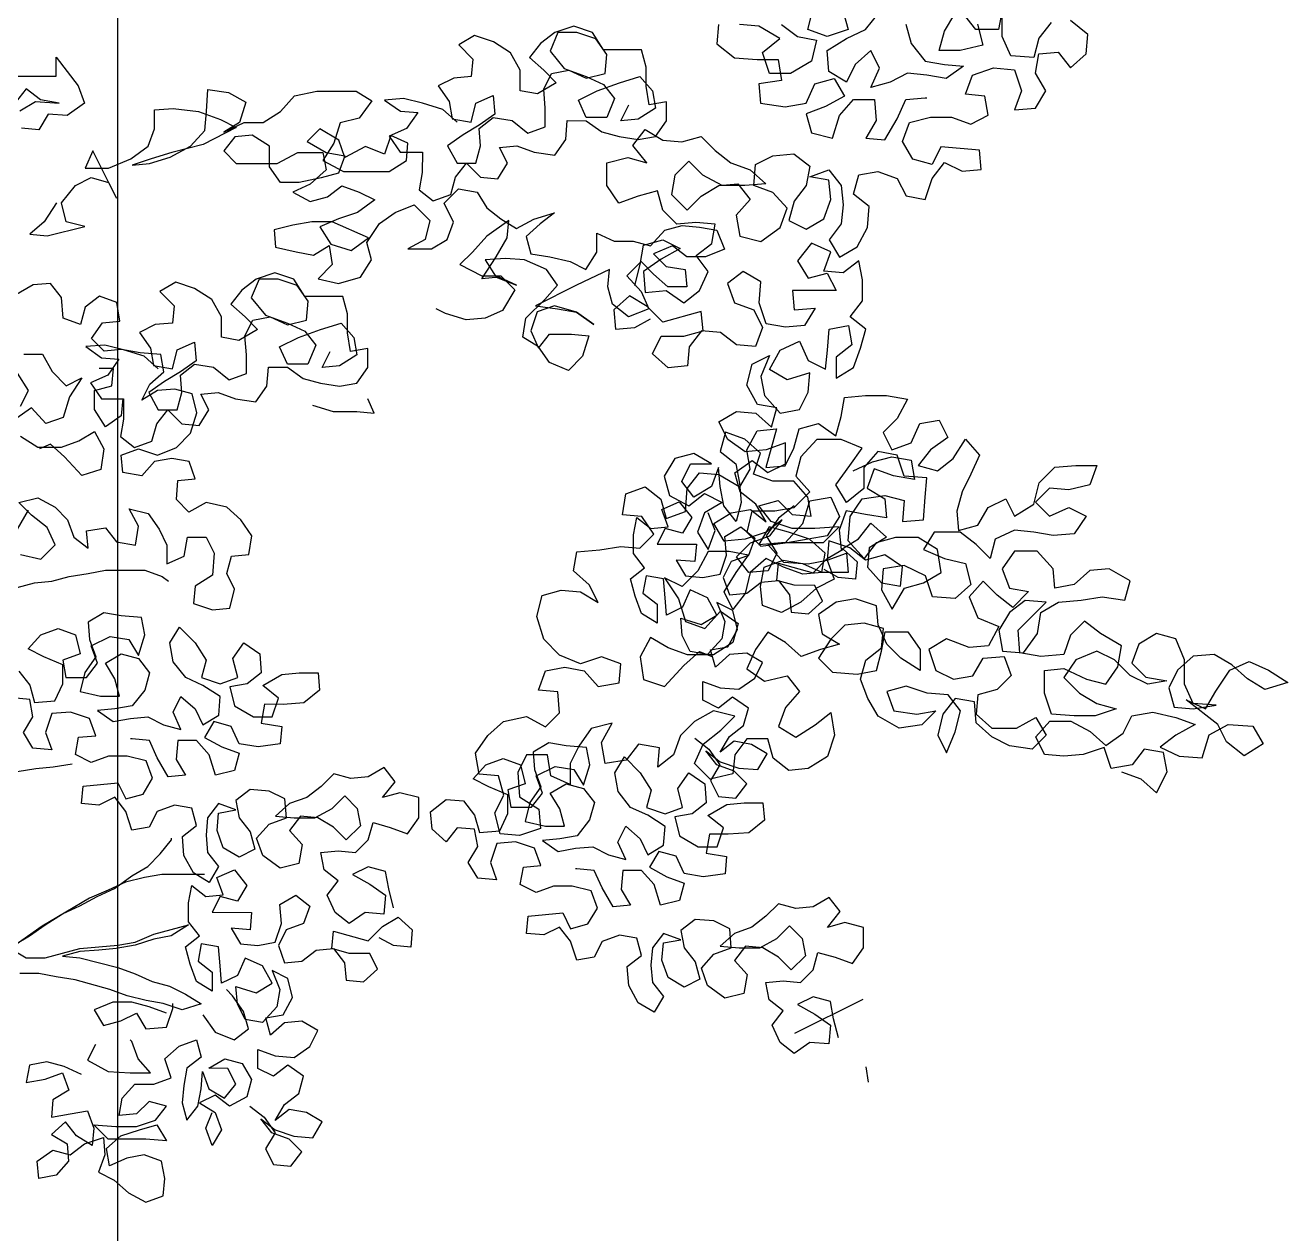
# Model space of a CAD drawing. Header units: millimetres. Extents: x 2002 to 2114, y 811 to 859.
# Drawn here: x 2034.534 to 2035.208, y 819.036 to 819.681 of the extents above; entities that cross this region are included whole.
import ezdxf

# ---------------------------------------------------------------- set-up
doc = ezdxf.new("R2010")
doc.units = ezdxf.units.MM
doc.header["$LTSCALE"] = 0.04
doc.layers.add('02', color=1, linetype='Continuous')
doc.layers.add('0_Architettonico', color=8, linetype='Continuous')

msp = doc.modelspace()

# ---------------------------------------------------------------- linework, layer by layer
at = {"layer": '02'}
msp.add_line((2034.58305, 818.46692), (2034.58305, 820.00692), dxfattribs=at)
at = {"layer": '0_Architettonico'}
for p, q in [((2034.98127, 819.16072), (2034.94472, 819.14246)), ((2034.98273, 819.12471), (2034.98399, 819.11653))]:
    msp.add_line(p, q, dxfattribs=at)
for points in [[(2034.97052, 819.68915), (2034.97333, 819.67886), (2034.96211, 819.67511), (2034.95182, 819.67884), (2034.95461, 819.69007)], [(2035.0042, 819.6817), (2035.00702, 819.67141), (2035.01451, 819.66206), (2035.0248, 819.6602), (2035.03509, 819.65927), (2035.02574, 819.65272), (2035.01545, 819.65458), (2035.00516, 819.6555), (2034.99581, 819.65082), (2034.98552, 819.648), (2034.99019, 819.6583), (2034.9855, 819.66765), (2034.97709, 819.66015), (2034.97242, 819.6508), (2034.96306, 819.6564), (2034.96212, 819.66762), (2034.9724, 819.67418), (2034.98269, 819.67887), (2034.99016, 819.68823)], [(2035.04256, 819.68173), (2035.04537, 819.67051), (2035.03321, 819.66769), (2035.02199, 819.66768), (2035.02478, 819.67797), (2035.03039, 819.68733)], [(2035.05565, 819.68923), (2035.05378, 819.67893), (2035.04162, 819.67892), (2035.03507, 819.68734)], [(2034.76433, 819.62942), (2034.75676, 819.63616), (2034.74582, 819.63954), (2034.73572, 819.64207), (2034.72561, 819.64124), (2034.73403, 819.63534), (2034.74329, 819.63449), (2034.73739, 819.62607), (2034.72812, 819.62187), (2034.73401, 819.61345), (2034.74579, 819.61344), (2034.74578, 819.60249), (2034.74409, 819.59323), (2034.75166, 819.58733), (2034.76093, 819.59069), (2034.76346, 819.59995), (2034.76936, 819.60752), (2034.77693, 819.59994), (2034.78619, 819.59909), (2034.79125, 819.6075), (2034.78705, 819.61593), (2034.79631, 819.61676), (2034.80557, 819.61338), (2034.81651, 819.61169), (2034.82242, 819.6201), (2034.82327, 819.63021), (2034.83337, 819.6302), (2034.84178, 819.6243), (2034.85104, 819.62176), (2034.86114, 819.62007), (2034.87041, 819.62174), (2034.87631, 819.63016), (2034.87632, 819.64026), (2034.86705, 819.63858), (2034.86538, 819.64869), (2034.86539, 819.65879), (2034.86287, 819.66806), (2034.84267, 819.66807), (2034.83678, 819.67734), (2034.82668, 819.68072), (2034.81657, 819.67736), (2034.80899, 819.67147), (2034.80309, 819.6639), (2034.81066, 819.65716), (2034.81739, 819.65042), (2034.80728, 819.64453), (2034.79802, 819.64623), (2034.79803, 819.65717), (2034.79299, 819.66644), (2034.78373, 819.67234), (2034.77363, 819.67572), (2034.76521, 819.67067), (2034.77278, 819.66309), (2034.77193, 819.65383), (2034.76267, 819.65299), (2034.75425, 819.64879), (2034.76013, 819.64037), (2034.76181, 819.6311), (2034.77191, 819.62941), (2034.77444, 819.63951), (2034.78371, 819.64371), (2034.78454, 819.63361), (2034.77612, 819.62772), (2034.76769, 819.62268), (2034.75927, 819.61679), (2034.76431, 819.60753), (2034.77441, 819.60752), (2034.77695, 819.61678), (2034.77611, 819.62604), (2034.7837, 819.63193), (2034.7938, 819.63023), (2034.80221, 819.62349), (2034.81148, 819.62685), (2034.81149, 819.63695), (2034.81065, 819.64706), (2034.81487, 819.65547), (2034.82413, 819.65715), (2034.83339, 819.65293), (2034.8435, 819.65544), (2034.84435, 819.66555), (2034.83846, 819.67397), (2034.82836, 819.67735), (2034.81826, 819.67736), (2034.81404, 819.66726), (2034.82161, 819.65799), (2034.83339, 819.65377), (2034.84265, 819.64955), (2034.84854, 819.64197), (2034.84432, 819.63187), (2034.83337, 819.63188), (2034.82917, 819.64115), (2034.83928, 819.64619), (2034.85107, 819.65039), (2034.86202, 819.65374), (2034.86875, 819.64616), (2034.87042, 819.6369), (2034.86115, 819.63101), (2034.85189, 819.63018), (2034.85611, 819.63859)], [(2034.85933, 819.54218), (2034.86213, 819.55341), (2034.86399, 819.5637), (2034.87428, 819.56651), (2034.88363, 819.56184), (2034.87335, 819.55622), (2034.864, 819.54967), (2034.86495, 819.53844), (2034.87617, 819.53939), (2034.88553, 819.53285), (2034.89395, 819.5394), (2034.89861, 819.5497), (2034.89206, 819.55811), (2034.90047, 819.56467), (2034.90233, 819.57496), (2034.89204, 819.57588), (2034.88175, 819.57494), (2034.87426, 819.58242), (2034.87144, 819.5927), (2034.86116, 819.58989), (2034.85087, 819.58614), (2034.84431, 819.59549), (2034.8443, 819.60765), (2034.85553, 819.61046), (2034.86582, 819.60767), (2034.85833, 819.61701), (2034.86487, 819.62544), (2034.87423, 819.61984), (2034.88452, 819.61891), (2034.89481, 819.62173), (2034.9023, 819.61425), (2034.91072, 819.60771), (2034.92101, 819.60398), (2034.92944, 819.5965), (2034.91822, 819.59555), (2034.90605, 819.59554), (2034.89576, 819.60115), (2034.88827, 819.60862), (2034.88079, 819.60113), (2034.87893, 819.59084), (2034.88736, 819.58243), (2034.89483, 819.58992), (2034.90418, 819.59554), (2034.91447, 819.59649), (2034.92103, 819.58807), (2034.91355, 819.57965), (2034.91543, 819.56842), (2034.92666, 819.56563), (2034.93695, 819.57312), (2034.94068, 819.58341), (2034.93319, 819.59182), (2034.92289, 819.59556), (2034.92382, 819.60678), (2034.93317, 819.61147), (2034.94439, 819.61242), (2034.95282, 819.60588), (2034.95096, 819.59558), (2034.94442, 819.58716), (2034.94162, 819.57687), (2034.95098, 819.5722), (2034.96033, 819.57782), (2034.96406, 819.58811), (2034.96312, 819.5984), (2034.95282, 819.60026), (2034.96311, 819.60401), (2034.96967, 819.5956), (2034.97061, 819.58531), (2034.96969, 819.57502), (2034.96315, 819.56659), (2034.96877, 819.55724), (2034.97812, 819.56287), (2034.98372, 819.57316), (2034.98465, 819.58439), (2034.97622, 819.59093), (2034.97902, 819.60122), (2034.98931, 819.6031), (2034.9996, 819.59937), (2035.00428, 819.59002), (2035.01458, 819.58816), (2035.01831, 819.59939), (2035.02485, 819.60781), (2035.03421, 819.60314), (2035.0445, 819.60409), (2035.04355, 819.61438), (2035.02297, 819.61623), (2035.0183, 819.60687), (2035.00801, 819.60967), (2035.00239, 819.61902), (2035.00612, 819.62931), (2035.01734, 819.63213), (2035.02857, 819.63214), (2035.03886, 819.62841), (2035.04821, 819.63309), (2035.04633, 819.64338), (2035.03604, 819.64431), (2035.03977, 819.6546), (2035.051, 819.65835), (2035.06222, 819.65743), (2035.06597, 819.6462), (2035.06224, 819.63591), (2035.07347, 819.63686), (2035.07907, 819.64622), (2035.07345, 819.65557), (2035.07531, 819.66586), (2035.0856, 819.6668), (2035.09216, 819.65839), (2035.10057, 819.66588), (2035.1015, 819.67617), (2035.09213, 819.68365)], [(2034.90411, 819.6816), (2034.90318, 819.67131), (2034.91254, 819.66384), (2034.9247, 819.66291), (2034.93593, 819.66292), (2034.93781, 819.6517), (2034.92565, 819.64982), (2034.9266, 819.63953), (2034.93969, 819.63767), (2034.95092, 819.63955), (2034.95559, 819.64984), (2034.96587, 819.65266), (2034.97149, 819.64331), (2034.96121, 819.63769), (2034.95092, 819.63394), (2034.95374, 819.62365), (2034.96497, 819.62085), (2034.9687, 819.63302), (2034.97617, 819.64144), (2034.9874, 819.64145), (2034.98834, 819.63023), (2034.98274, 819.62087), (2034.99303, 819.61994), (2034.99957, 819.63118), (2035.00424, 819.64147), (2035.01453, 819.64242), (2035.01546, 819.64242)], [(2034.93778, 819.68163), (2034.94621, 819.67509), (2034.9565, 819.67323), (2034.9537, 819.662), (2034.94248, 819.65545), (2034.93126, 819.65544), (2034.92751, 819.66666), (2034.93685, 819.67415), (2034.92562, 819.68069), (2034.91533, 819.68161)], [(2035.08184, 819.6827), (2035.0753, 819.67428), (2035.07251, 819.66398), (2035.06034, 819.66491), (2035.05566, 819.67519), (2035.05565, 819.68642)], [(2034.52903, 819.65397), (2034.55008, 819.65395), (2034.55008, 819.66405), (2034.56186, 819.64889), (2034.56522, 819.63962), (2034.55595, 819.6329), (2034.54585, 819.63375), (2034.54079, 819.62533), (2034.53153, 819.62618)], [(2034.53069, 819.63545), (2034.53912, 819.64049), (2034.55175, 819.63964), (2034.54164, 819.64133), (2034.53407, 819.64723), (2034.52817, 819.63966)], [(2034.55034, 819.58632), (2034.5436, 819.57622), (2034.53601, 819.56949), (2034.54527, 819.56864), (2034.56548, 819.57367), (2034.55538, 819.57621), (2034.55287, 819.58631), (2034.56045, 819.59557), (2034.56888, 819.59977), (2034.57813, 819.59724), (2034.58234, 819.58881), (2034.56973, 819.61408), (2034.56551, 819.60482), (2034.57814, 819.60481), (2034.58993, 819.60985), (2034.5992, 819.61658), (2034.60258, 819.62584), (2034.60259, 819.63594), (2034.61269, 819.63677), (2034.62616, 819.63508), (2034.63794, 819.63086), (2034.64636, 819.62664), (2034.62867, 819.6174), (2034.61183, 819.6132), (2034.60088, 819.60984), (2034.59077, 819.60648), (2034.60003, 819.60732), (2034.61098, 819.61068), (2034.62193, 819.61656), (2034.62952, 819.62497), (2034.63037, 819.63507), (2034.63122, 819.64686), (2034.64216, 819.64517), (2034.65142, 819.64011), (2034.64804, 819.62916), (2034.63962, 819.62412), (2034.65057, 819.62916), (2034.66067, 819.62915), (2034.66994, 819.63504), (2034.67752, 819.64345), (2034.68931, 819.64597), (2034.71036, 819.64595), (2034.71878, 819.64089), (2034.71203, 819.63163), (2034.70193, 819.62912), (2034.69855, 819.61817), (2034.69265, 819.60892), (2034.70359, 819.60301), (2034.728, 819.60299), (2034.73727, 819.60888), (2034.73812, 819.61814), (2034.72886, 819.62236), (2034.72549, 819.61226), (2034.71539, 819.61647), (2034.70444, 819.61059), (2034.70108, 819.61985), (2034.69098, 819.62576), (2034.68424, 819.61903), (2034.69433, 819.61313), (2034.70444, 819.61143), (2034.70106, 819.60217), (2034.6918, 819.59966), (2034.68001, 819.59714), (2034.6699, 819.59715), (2034.66402, 819.60558), (2034.66403, 819.61652), (2034.65477, 819.62242), (2034.64551, 819.62159), (2034.63961, 819.61402), (2034.64634, 819.60728), (2034.66823, 819.60726), (2034.67918, 819.61314), (2034.69265, 819.61313), (2034.69433, 819.60386), (2034.6859, 819.59629), (2034.67664, 819.59209), (2034.68589, 819.58703), (2034.69516, 819.58955), (2034.70274, 819.59544), (2034.712, 819.59206), (2034.72041, 819.58784), (2034.71114, 819.58112), (2034.70104, 819.57776), (2034.69093, 819.57356), (2034.69682, 819.56429), (2034.70776, 819.56091), (2034.71703, 819.56764), (2034.69767, 819.57608), (2034.68672, 819.57609), (2034.67662, 819.57441), (2034.66651, 819.5719), (2034.66735, 819.56263), (2034.67829, 819.5601), (2034.68755, 819.55841), (2034.69597, 819.56345), (2034.69765, 819.55335), (2034.69006, 819.54578), (2034.70101, 819.54324), (2034.7128, 819.5466), (2034.7187, 819.55585), (2034.71618, 819.56512), (2034.72293, 819.57521), (2034.73135, 819.5811), (2034.74146, 819.5853), (2034.74987, 819.57687), (2034.74733, 819.56677), (2034.73807, 819.56173), (2034.7507, 819.56172), (2034.75912, 819.56676), (2034.7625, 819.57602), (2034.75745, 819.58613), (2034.76504, 819.5937), (2034.77514, 819.592), (2034.78018, 819.58358), (2034.78776, 819.57768), (2034.79617, 819.57262), (2034.80544, 819.57766), (2034.81638, 819.58102), (2034.8088, 819.57513), (2034.80122, 819.56841), (2034.80374, 819.55914), (2034.81384, 819.55745), (2034.82478, 819.55491), (2034.8332, 819.5507), (2034.8391, 819.55995), (2034.83911, 819.57005), (2034.84836, 819.56584), (2034.85847, 819.56583), (2034.86773, 819.56329), (2034.87531, 819.57171), (2034.88457, 819.57422), (2034.89384, 819.57337), (2034.90309, 819.57168), (2034.9073, 819.56157), (2034.89719, 819.55737), (2034.88709, 819.55738), (2034.87951, 819.56328), (2034.86941, 819.55908), (2034.87614, 819.55234), (2034.88624, 819.55065), (2034.88707, 819.54139), (2034.87697, 819.54139), (2034.8694, 819.54814), (2034.86267, 819.55488), (2034.85508, 819.54731), (2034.86265, 819.53888), (2034.86685, 819.52962), (2034.8559, 819.52542), (2034.84749, 819.53216), (2034.84497, 819.54142), (2034.84582, 819.55068), (2034.82814, 819.54228), (2034.80624, 819.53136), (2034.81802, 819.52966), (2034.82812, 819.52797), (2034.83738, 819.52122), (2034.82812, 819.52797), (2034.81634, 819.53135), (2034.80708, 819.52799), (2034.8037, 819.51789), (2034.8079, 819.50862), (2034.8138, 819.51619), (2034.82559, 819.51618), (2034.83485, 819.51533), (2034.83147, 819.50439), (2034.82389, 819.49682), (2034.81379, 819.50104), (2034.8079, 819.50946), (2034.79949, 819.51452), (2034.80118, 819.52463), (2034.81129, 819.53472), (2034.81803, 819.54229), (2034.81215, 819.55072), (2034.80037, 819.55578), (2034.79026, 819.55663), (2034.77932, 819.5558), (2034.7852, 819.54653), (2034.79614, 819.54231), (2034.78689, 819.54653), (2034.77762, 819.5457), (2034.78521, 819.55748), (2034.79111, 819.56757), (2034.79197, 819.57683), (2034.78017, 819.56842), (2034.77259, 819.56001), (2034.76584, 819.55328), (2034.77763, 819.54738), (2034.78773, 819.54737), (2034.7953, 819.53979), (2034.78855, 819.52885), (2034.77929, 819.52465), (2034.76918, 819.52381), (2034.75824, 819.52719), (2034.75319, 819.52972)], [(2034.94457, 819.42439), (2034.93615, 819.41783), (2034.92961, 819.40847), (2034.93523, 819.39912), (2034.93057, 819.38976), (2034.92028, 819.38882), (2034.91372, 819.39723), (2034.9212, 819.40472), (2034.93148, 819.40847), (2034.93802, 819.4169), (2034.92961, 819.41034), (2034.91839, 819.40659), (2034.90716, 819.40564), (2034.90154, 819.41499), (2034.91089, 819.42061), (2034.92118, 819.42249), (2034.92961, 819.41595), (2034.92398, 819.4253), (2034.91556, 819.43184), (2034.91274, 819.44213), (2034.92209, 819.44869), (2034.93052, 819.44215), (2034.93987, 819.44683), (2034.93986, 819.45806), (2034.92957, 819.45431), (2034.91835, 819.45336), (2034.90899, 819.4599), (2034.9043, 819.46925), (2034.91365, 819.47487), (2034.92394, 819.47395), (2034.93237, 819.46647), (2034.93516, 819.47676), (2034.92487, 819.47862), (2034.91925, 819.48891), (2034.92205, 819.50014), (2034.9314, 819.50482), (2034.92673, 819.49359), (2034.92861, 819.48331), (2034.93704, 819.47396), (2034.94733, 819.47584), (2034.95199, 819.4852), (2034.95292, 819.49549), (2034.94076, 819.49174), (2034.9314, 819.49734), (2034.93701, 819.50764), (2034.94729, 819.51232), (2034.95198, 819.50204), (2034.96134, 819.49737), (2034.96226, 819.50766), (2034.96319, 819.51889), (2034.97348, 819.52077), (2034.97536, 819.51048), (2034.96694, 819.50392), (2034.96695, 819.4927), (2034.9763, 819.49832), (2034.98004, 819.50861), (2034.98283, 819.5189), (2034.97441, 819.52544), (2034.98095, 819.53387), (2034.98094, 819.54509), (2034.97906, 819.55538), (2034.97065, 819.54883), (2034.96035, 819.54975), (2034.96409, 819.56005), (2034.95379, 819.56472), (2034.94632, 819.55535), (2034.95194, 819.546), (2034.96223, 819.54882), (2034.96691, 819.53947), (2034.94353, 819.53945), (2034.94447, 819.52916), (2034.9557, 819.5301), (2034.95009, 819.52074), (2034.9398, 819.5198), (2034.92951, 819.52166), (2034.92576, 819.53288), (2034.92668, 819.54411), (2034.91732, 819.54971), (2034.90891, 819.54316), (2034.91266, 819.53287), (2034.92295, 819.52914), (2034.92764, 819.51979), (2034.92391, 819.50949), (2034.91362, 819.51042), (2034.90519, 819.51696), (2034.8949, 819.51789), (2034.88836, 819.50946), (2034.88743, 819.49917), (2034.87714, 819.49823), (2034.86872, 819.5057), (2034.87339, 819.51506), (2034.88555, 819.51507), (2034.89584, 819.51789), (2034.89489, 819.52818), (2034.87432, 819.52255), (2034.86589, 819.53096), (2034.85653, 819.53656), (2034.84812, 819.52907), (2034.84906, 819.51878), (2034.85935, 819.51973), (2034.86777, 819.52441)], [(2034.60468, 819.49765), (2034.59711, 819.50439), (2034.58616, 819.50777), (2034.57606, 819.51031), (2034.56596, 819.50947), (2034.57437, 819.50357), (2034.58363, 819.50272), (2034.57773, 819.49431), (2034.56847, 819.49011), (2034.57435, 819.48168), (2034.58614, 819.48167), (2034.58613, 819.47073), (2034.58444, 819.46147), (2034.59201, 819.45557), (2034.60127, 819.45893), (2034.60381, 819.46819), (2034.60971, 819.47576), (2034.61728, 819.46817), (2034.62654, 819.46732), (2034.6316, 819.47574), (2034.6274, 819.48416), (2034.63666, 819.48499), (2034.64592, 819.48162), (2034.65686, 819.47992), (2034.66276, 819.48834), (2034.66361, 819.49844), (2034.67372, 819.49843), (2034.68213, 819.49253), (2034.69139, 819.49), (2034.70149, 819.4883), (2034.71075, 819.48998), (2034.71666, 819.49839), (2034.71666, 819.50849), (2034.7074, 819.50682), (2034.70573, 819.51692), (2034.70574, 819.52703), (2034.70322, 819.53629), (2034.68301, 819.53631), (2034.67713, 819.54558), (2034.66703, 819.54895), (2034.65692, 819.54559), (2034.64934, 819.53971), (2034.64344, 819.53214), (2034.65101, 819.52539), (2034.65774, 819.51865), (2034.64763, 819.51277), (2034.63837, 819.51446), (2034.63838, 819.5254), (2034.63334, 819.53467), (2034.62408, 819.54057), (2034.61398, 819.54395), (2034.60556, 819.53891), (2034.61313, 819.53132), (2034.61228, 819.52206), (2034.60302, 819.52123), (2034.59459, 819.51703), (2034.60048, 819.5086), (2034.60215, 819.49934), (2034.61226, 819.49765), (2034.61479, 819.50775), (2034.62406, 819.51195), (2034.62489, 819.50184), (2034.61646, 819.49596), (2034.60804, 819.49091), (2034.59962, 819.48503), (2034.60466, 819.47576), (2034.61476, 819.47575), (2034.6173, 819.48501), (2034.61646, 819.49427), (2034.62404, 819.50016), (2034.63415, 819.49847), (2034.64256, 819.49172), (2034.65182, 819.49508), (2034.65183, 819.50519), (2034.651, 819.51529), (2034.65522, 819.52371), (2034.66448, 819.52538), (2034.67374, 819.52116), (2034.68384, 819.52368), (2034.68469, 819.53378), (2034.67881, 819.54221), (2034.66871, 819.54558), (2034.65861, 819.54559), (2034.65439, 819.53549), (2034.66196, 819.52623), (2034.67374, 819.522), (2034.683, 819.51779), (2034.68888, 819.5102), (2034.68466, 819.5001), (2034.67372, 819.50011), (2034.66952, 819.50938), (2034.67963, 819.51442), (2034.69142, 819.51862), (2034.70236, 819.52198), (2034.70909, 819.5144), (2034.71077, 819.50513), (2034.7015, 819.49925), (2034.69224, 819.49841), (2034.69646, 819.50683)], [(2034.53096, 819.39848), (2034.5419, 819.39595), (2034.54949, 819.40352), (2034.54529, 819.41278), (2034.53687, 819.41953), (2034.53014, 819.42627), (2034.54025, 819.42878), (2034.54951, 819.42372), (2034.55623, 819.41698), (2034.55959, 819.40772), (2034.56717, 819.40182), (2034.56633, 819.41108), (2034.57644, 819.41275), (2034.58232, 819.40517), (2034.59242, 819.40348), (2034.59412, 819.41358), (2034.58907, 819.42285), (2034.59918, 819.42031), (2034.60506, 819.41189), (2034.60926, 819.40346), (2034.60925, 819.39336), (2034.61852, 819.39756), (2034.62021, 819.40766), (2034.63032, 819.40765), (2034.63452, 819.39923), (2034.63366, 819.38744), (2034.6244, 819.38156), (2034.62355, 819.3723), (2034.63365, 819.36892), (2034.64291, 819.36975), (2034.64544, 819.37986), (2034.64124, 819.38828), (2034.64378, 819.39754), (2034.65304, 819.39837), (2034.65473, 819.40847), (2034.64885, 819.4169), (2034.64128, 819.42364), (2034.63033, 819.42618), (2034.62107, 819.42113), (2034.61434, 819.42787), (2034.61519, 819.43798), (2034.62445, 819.43881), (2034.62109, 819.44807), (2034.61183, 819.44977), (2034.60257, 819.44809), (2034.59583, 819.44052), (2034.58572, 819.44221), (2034.58489, 819.45147), (2034.59416, 819.45483), (2034.60426, 819.45146), (2034.61436, 819.45566), (2034.62195, 819.46323), (2034.62532, 819.47417), (2034.62281, 819.48428), (2034.61355, 819.48681), (2034.60429, 819.48598), (2034.59586, 819.48093), (2034.60008, 819.48935), (2034.60766, 819.49608), (2034.60599, 819.50534), (2034.59504, 819.50619), (2034.58494, 819.50788), (2034.57568, 819.50705), (2034.56895, 819.51379), (2034.57485, 819.52221), (2034.58411, 819.52304), (2034.58244, 819.53314), (2034.57318, 819.53652), (2034.5656, 819.53063), (2034.56307, 819.52137), (2034.55381, 819.52475), (2034.55298, 819.5357), (2034.54709, 819.54328), (2034.53783, 819.54245), (2034.52772, 819.53656)], [(2034.53274, 819.50541), (2034.54284, 819.5054), (2034.54789, 819.49613), (2034.55546, 819.48855), (2034.56388, 819.49275), (2034.55714, 819.48265), (2034.55376, 819.47171), (2034.54449, 819.46835), (2034.53692, 819.47678), (2034.5285, 819.47089)], [(2034.58576, 819.48178), (2034.58491, 819.47252), (2034.57649, 819.46664), (2034.5706, 819.4759), (2034.57061, 819.48601), (2034.57987, 819.48852), (2034.58072, 819.49778), (2034.57315, 819.49779)], [(2034.53103, 819.47762), (2034.53525, 819.48604), (2034.52936, 819.49531)], [(2034.68717, 819.47821), (2034.69811, 819.47483), (2034.71074, 819.47482), (2034.72, 819.47397), (2034.71664, 819.48155)], [(2035.11948, 819.28231), (2035.12977, 819.27858), (2035.13819, 819.27111), (2035.1438, 819.28234), (2035.14192, 819.29263), (2035.13163, 819.29449), (2035.12508, 819.28606), (2035.11386, 819.28418), (2035.11011, 819.2954), (2035.09889, 819.29165), (2035.0886, 819.29071), (2035.07831, 819.29163), (2035.07362, 819.30098), (2035.0811, 819.30941), (2035.09232, 819.30942), (2035.10262, 819.30381), (2035.11104, 819.29634), (2035.12039, 819.3029), (2035.12506, 819.31225), (2035.13628, 819.31414), (2035.14845, 819.31134), (2035.15874, 819.30761), (2035.14846, 819.30199), (2035.14004, 819.29543), (2035.15034, 819.29076), (2035.1625, 819.28984), (2035.16623, 819.302), (2035.17652, 819.30762), (2035.18961, 819.3067), (2035.19523, 819.29735), (2035.18495, 819.29079), (2035.17559, 819.29827), (2035.1709, 819.30762), (2035.15405, 819.3207), (2035.16435, 819.31603), (2035.16995, 819.32539), (2035.17742, 819.33663), (2035.18771, 819.34131), (2035.19801, 819.33664), (2035.2083, 819.3301), (2035.19614, 819.32635), (2035.18678, 819.33196), (2035.17836, 819.33943), (2035.169, 819.34504), (2035.15777, 819.34409), (2035.14936, 819.3366), (2035.14469, 819.32724), (2035.14751, 819.31695), (2035.1578, 819.31603), (2035.16996, 819.31791), (2035.1578, 819.31883), (2035.15311, 819.32912), (2035.1531, 819.34222), (2035.14841, 819.35344), (2035.13812, 819.35623), (2035.12877, 819.35061), (2035.12503, 819.34032), (2035.13253, 819.33284), (2035.14375, 819.33098), (2035.13346, 819.3291), (2035.12411, 819.33377), (2035.11568, 819.34218), (2035.10632, 819.34685), (2035.0951, 819.34216), (2035.08856, 819.3328), (2035.09699, 819.32439), (2035.10635, 819.31879), (2035.11664, 819.31599), (2035.10542, 819.31224), (2035.09419, 819.31223), (2035.08203, 819.31315), (2035.07828, 819.32437), (2035.07826, 819.33653), (2035.08855, 819.33748), (2035.10072, 819.33188), (2035.11101, 819.32908), (2035.11755, 819.33844), (2035.11941, 819.34967), (2035.10818, 819.35621), (2035.09976, 819.36275), (2035.09228, 819.35526), (2035.08855, 819.34496), (2035.07639, 819.34402), (2035.06516, 819.34588), (2035.06421, 819.35804), (2035.07917, 819.37302), (2035.06794, 819.37394), (2035.05953, 819.36739), (2035.05392, 819.35803), (2035.0558, 819.3468), (2035.06703, 819.34588), (2035.0745, 819.35618), (2035.07637, 819.3674), (2035.08572, 819.37302), (2035.09788, 819.37397), (2035.1091, 819.37585), (2035.12126, 819.37399), (2035.12406, 819.38429), (2035.11283, 819.39082), (2035.10254, 819.38988), (2035.09413, 819.38239), (2035.08384, 819.38051), (2035.08289, 819.3908), (2035.07446, 819.40014), (2035.0623, 819.40013), (2035.05576, 819.39077), (2035.05951, 819.38048), (2035.06981, 819.37862), (2035.0614, 819.3702), (2035.05297, 819.37674), (2035.04548, 819.38421), (2035.038, 819.37579), (2035.04269, 819.36457), (2035.05392, 819.3599), (2035.04832, 819.3496), (2035.03803, 819.34866), (2035.02586, 819.35332), (2035.01651, 819.3477), (2035.02027, 819.33648), (2035.02962, 819.33181), (2035.03991, 819.33369), (2035.04552, 819.34305), (2035.05674, 819.344), (2035.06049, 819.33371), (2035.05302, 819.32622), (2035.04273, 819.32341), (2035.0418, 819.31311), (2035.05023, 819.30564), (2035.06333, 819.30565), (2035.07361, 819.31127), (2035.07923, 819.30192), (2035.07175, 819.29443), (2035.05959, 819.29629), (2035.05023, 819.30096), (2035.04181, 819.30844), (2035.04086, 819.31966), (2035.03057, 819.32152), (2035.02403, 819.3131), (2035.02123, 819.30187), (2035.02592, 819.29252), (2035.03059, 819.30375), (2035.03338, 819.31498), (2035.02683, 819.32339), (2035.0156, 819.32432), (2035.00437, 819.32805), (2034.99408, 819.32523), (2034.99783, 819.31494), (2035.01, 819.31308), (2035.02028, 819.31497), (2035.01281, 819.30747), (2035.00065, 819.30559), (2034.98942, 819.31213), (2034.9838, 819.32148), (2034.98004, 819.33177), (2034.98284, 819.34206), (2034.99125, 819.34862), (2034.99218, 819.35891), (2034.98189, 819.3617), (2034.9716, 819.36076), (2034.96412, 819.35327), (2034.95758, 819.34297), (2034.96507, 819.3355), (2034.97817, 819.33457), (2034.98846, 819.33645), (2034.99126, 819.34674), (2034.99312, 819.35704), (2035.00528, 819.35705), (2035.01184, 819.3477), (2035.01185, 819.33647), (2035.00155, 819.34301), (2034.99406, 819.35049), (2034.98937, 819.36078), (2034.98843, 819.37106), (2034.9772, 819.3748), (2034.96691, 819.37292), (2034.95756, 819.36636), (2034.95944, 819.35607), (2034.9688, 819.35047), (2034.95851, 819.34765), (2034.94823, 819.3439), (2034.9398, 819.35138), (2034.93044, 819.35698), (2034.9239, 819.34762), (2034.91923, 819.33732), (2034.92859, 819.33078), (2034.94075, 819.3336), (2034.94731, 819.32519), (2034.93983, 819.31676), (2034.9361, 819.30647), (2034.94546, 819.30086), (2034.95574, 819.30742), (2034.96416, 819.31398), (2034.96604, 819.30182), (2034.96231, 819.29059), (2034.95202, 819.28403), (2034.94173, 819.28309), (2034.93331, 819.28963), (2034.93049, 819.29992), (2034.91927, 819.29991), (2034.91273, 819.29148), (2034.9118, 819.28119), (2034.89964, 819.27837), (2034.89122, 819.28678), (2034.89588, 819.29708), (2034.90523, 819.30457), (2034.91271, 819.31206), (2034.90148, 819.31486), (2034.89119, 819.30923), (2034.88372, 819.30174), (2034.87999, 819.29145), (2034.87157, 819.28489), (2034.8725, 819.29519), (2034.86127, 819.29705), (2034.85473, 819.28862), (2034.84351, 819.28674), (2034.84162, 819.29796), (2034.84723, 819.30826), (2034.83601, 819.30544), (2034.82947, 819.29608), (2034.8248, 819.28672), (2034.82481, 819.2755), (2034.81451, 819.28016), (2034.81263, 819.29139), (2034.80141, 819.29138), (2034.79674, 819.28202), (2034.79768, 819.26892), (2034.80798, 819.26238), (2034.80893, 819.25209), (2034.7977, 819.24834), (2034.78741, 819.24927), (2034.7846, 819.26049), (2034.78926, 819.26985), (2034.78645, 819.28014), (2034.77616, 819.28106), (2034.77428, 819.29229), (2034.78082, 819.30165), (2034.78923, 819.30914), (2034.80139, 819.31196), (2034.81168, 819.30636), (2034.81916, 819.31385), (2034.81821, 819.32507), (2034.80792, 819.326), (2034.81165, 819.33629), (2034.82194, 819.33817), (2034.83224, 819.33631), (2034.83973, 819.3279), (2034.85095, 819.32978), (2034.85188, 819.34007), (2034.84158, 819.3438), (2034.83036, 819.34005), (2034.81913, 819.34472), (2034.8107, 819.35313), (2034.80695, 819.36529), (2034.80975, 819.37651), (2034.82003, 819.37933), (2034.83033, 819.3784), (2034.83969, 819.3728), (2034.835, 819.38215), (2034.82657, 819.38963), (2034.82843, 819.39992), (2034.8406, 819.40086), (2034.85182, 819.40275), (2034.86211, 819.40182), (2034.86959, 819.40931), (2034.86303, 819.41866), (2034.85274, 819.41959), (2034.8546, 819.43081), (2034.86489, 819.43456), (2034.87331, 819.42802), (2034.87613, 819.41774), (2034.88641, 819.42149), (2034.88734, 819.43365), (2034.89388, 819.44207), (2034.90417, 819.44115), (2034.9154, 819.43461), (2034.92101, 819.44397), (2034.91913, 819.45426), (2034.92473, 819.46455), (2034.93502, 819.4655), (2034.92942, 819.44491), (2034.93971, 819.44586), (2034.94438, 819.45522), (2034.94718, 819.46551), (2034.95747, 819.46833), (2034.96683, 819.46179), (2034.96963, 819.47208), (2034.97149, 819.48237), (2034.98271, 819.48332), (2034.99394, 819.48333), (2035.00516, 819.48147), (2034.99956, 819.47117), (2034.99208, 819.46368), (2034.99677, 819.45433), (2035.00706, 819.45808), (2035.01173, 819.46838), (2035.02201, 819.47026), (2035.0267, 819.46091), (2035.01735, 819.45435), (2035.01081, 819.44592), (2035.0211, 819.44313), (2035.02952, 819.44968), (2035.03606, 819.45998), (2035.04355, 819.45157), (2035.03888, 819.44127), (2035.03421, 819.43191), (2035.03141, 819.42162), (2035.03236, 819.41133), (2035.04265, 819.41415), (2035.04825, 819.42351), (2035.0576, 819.42819), (2035.06229, 819.41884), (2035.07257, 819.4254), (2035.07537, 819.43663), (2035.08378, 819.44505), (2035.095, 819.446), (2035.10623, 819.44601), (2035.1025, 819.43572), (2035.09127, 819.4329), (2035.08098, 819.43383), (2035.07351, 819.42634), (2035.081, 819.41886), (2035.09128, 819.42355), (2035.10064, 819.41888), (2035.0941, 819.40952), (2035.08288, 819.40857), (2035.07258, 819.41043), (2035.06229, 819.41136), (2035.05201, 819.40667), (2035.04921, 819.39638), (2035.04172, 819.40386), (2035.03329, 819.4104), (2035.01926, 819.41038), (2035.01366, 819.40102), (2035.02489, 819.39636), (2035.03612, 819.39356), (2035.03893, 819.38234), (2035.03052, 819.37485), (2035.01836, 819.37577), (2035.01461, 819.38699), (2035.00338, 819.39259), (2034.99215, 819.39071), (2034.99123, 819.37949), (2034.99685, 819.3692), (2035.00339, 819.38043), (2035.01367, 819.38325), (2035.02302, 819.38887), (2035.02114, 819.40103), (2035.01085, 819.40757), (2034.99868, 819.40756), (2034.9884, 819.40474), (2034.98186, 819.39632), (2034.97343, 819.40566), (2034.97435, 819.41876), (2034.98089, 819.42812), (2034.99305, 819.43), (2035.00334, 819.42721), (2035.00242, 819.41598), (2035.01364, 819.41693), (2035.01457, 819.42909), (2035.01549, 819.43938), (2035.00333, 819.4403), (2034.99958, 819.45153), (2034.98929, 819.45339), (2034.98181, 819.44496), (2034.98182, 819.43374), (2034.97247, 819.42624), (2034.96685, 819.43559), (2034.97433, 819.44589), (2034.98087, 819.45525), (2034.96964, 819.45992), (2034.95654, 819.45991), (2034.94813, 819.45054), (2034.94533, 819.44025), (2034.95282, 819.43184), (2034.94441, 819.42341), (2034.93412, 819.42153), (2034.92196, 819.42152), (2034.91917, 819.41029), (2034.92666, 819.40281), (2034.93975, 819.4047), (2034.9491, 819.415), (2034.95283, 819.42716), (2034.96405, 819.42904), (2034.96874, 819.41876), (2034.9622, 819.40846), (2034.95191, 819.40658), (2034.94069, 819.4047), (2034.9304, 819.40375), (2034.93883, 819.39441), (2034.95192, 819.39348), (2034.96221, 819.39536), (2034.9725, 819.39911), (2034.97344, 819.38882), (2034.95941, 819.38881), (2034.94912, 819.38787), (2034.93883, 819.3916), (2034.92947, 819.39627), (2034.92106, 819.38878), (2034.91826, 819.37755), (2034.91172, 819.36912), (2034.90703, 819.37847), (2034.91357, 819.38877), (2034.92011, 819.39813), (2034.90982, 819.39999), (2034.8986, 819.39998), (2034.89299, 819.38969), (2034.88458, 819.38126), (2034.87522, 819.38593), (2034.88272, 819.37471), (2034.88647, 819.36255), (2034.89676, 819.35882), (2034.90517, 819.36818), (2034.91453, 819.36164), (2034.91174, 819.35135), (2034.90145, 819.34479), (2034.88742, 819.34478), (2034.87713, 819.34851), (2034.86777, 819.35412), (2034.86216, 819.34382), (2034.86405, 819.33166), (2034.87527, 819.32793), (2034.88555, 819.33916), (2034.89397, 819.34666), (2034.90052, 819.34386)], [(2034.53102, 819.46163), (2034.54027, 819.45573), (2034.5529, 819.45571), (2034.56217, 819.45907), (2034.57059, 819.46412), (2034.57563, 819.45485), (2034.57394, 819.44391), (2034.56383, 819.44055), (2034.55458, 819.45066), (2034.54701, 819.4574), (2034.54111, 819.45488)], [(2034.97609, 819.44319), (2034.98637, 819.44787), (2034.99666, 819.45069), (2035.00695, 819.44883), (2035.00883, 819.43854), (2034.99761, 819.4404), (2034.98731, 819.44413), (2034.98358, 819.43384), (2034.99294, 819.42823), (2034.99389, 819.41794), (2034.98266, 819.41981), (2034.97237, 819.42167), (2034.96863, 819.41137), (2034.96958, 819.40108), (2034.97893, 819.40671), (2034.98547, 819.41513), (2034.99389, 819.40765), (2034.98454, 819.40203), (2034.98362, 819.39174), (2034.99111, 819.38333), (2035.0014, 819.38147), (2035.00233, 819.39176), (2034.99297, 819.3983), (2034.98268, 819.39548), (2034.97425, 819.40202), (2034.96303, 819.40576), (2034.9621, 819.39546), (2034.96585, 819.38518), (2034.9565, 819.38049), (2034.94809, 819.373), (2034.9378, 819.36738), (2034.92751, 819.37111), (2034.92656, 819.3814), (2034.92843, 819.39169), (2034.93871, 819.39544), (2034.949, 819.39358), (2034.9593, 819.38891), (2034.96116, 819.39921), (2034.95273, 819.40668), (2034.94151, 819.41041), (2034.93121, 819.41321), (2034.92561, 819.40385), (2034.93777, 819.4048), (2034.96022, 819.40482), (2034.96863, 819.41324), (2034.95554, 819.4123), (2034.94337, 819.41229), (2034.93215, 819.41602), (2034.92559, 819.42443), (2034.93588, 819.42725), (2034.94337, 819.41977), (2034.95366, 819.41884), (2034.95178, 819.42913), (2034.94429, 819.43754), (2034.93306, 819.43753), (2034.92277, 819.44127), (2034.9265, 819.4525), (2034.91807, 819.45997), (2034.90778, 819.4637), (2034.90498, 819.45341), (2034.91341, 819.44687), (2034.91529, 819.43658), (2034.91623, 819.42629), (2034.91344, 819.416), (2034.90688, 819.42441), (2034.905, 819.4347), (2034.90405, 819.44499), (2034.90032, 819.4347), (2034.89097, 819.42908), (2034.88442, 819.43749), (2034.88909, 819.44685), (2034.90031, 819.44686), (2034.89095, 819.45246), (2034.88066, 819.44965), (2034.87506, 819.44029), (2034.87788, 819.43), (2034.88817, 819.4244), (2034.89658, 819.43095), (2034.90594, 819.42628), (2034.89659, 819.42066), (2034.89286, 819.41037), (2034.89848, 819.40102), (2034.90221, 819.41131), (2034.89846, 819.42066)], [(2034.89141, 819.30035), (2034.89898, 819.29445), (2034.90486, 819.28602), (2034.89981, 819.27761), (2034.90401, 819.26918), (2034.91327, 819.26833), (2034.91917, 819.27591), (2034.91244, 819.28265), (2034.90318, 819.28602), (2034.89729, 819.29361), (2034.90487, 819.28771), (2034.91497, 819.28433), (2034.92507, 819.28348), (2034.93013, 819.29189), (2034.92171, 819.29695), (2034.91245, 819.29864), (2034.90487, 819.29276), (2034.90993, 819.30117), (2034.91751, 819.30706), (2034.92005, 819.31632), (2034.91163, 819.32222), (2034.90405, 819.31633), (2034.89564, 819.32055), (2034.89564, 819.33065), (2034.9049, 819.32728), (2034.915, 819.32642), (2034.92343, 819.33231), (2034.92765, 819.34073), (2034.91923, 819.34578), (2034.90997, 819.34495), (2034.90239, 819.33822), (2034.89987, 819.34749), (2034.90913, 819.34916), (2034.91419, 819.35842), (2034.91168, 819.36852), (2034.90326, 819.37274), (2034.90746, 819.36263), (2034.90577, 819.35337), (2034.89818, 819.34496), (2034.88892, 819.34665), (2034.88472, 819.35508), (2034.88389, 819.36434), (2034.89483, 819.36096), (2034.90325, 819.36601), (2034.89821, 819.37527), (2034.88895, 819.37949), (2034.88474, 819.37023), (2034.87631, 819.36603), (2034.87548, 819.37529), (2034.87465, 819.3854), (2034.86539, 819.38709), (2034.86369, 819.37783), (2034.87127, 819.37193), (2034.87126, 819.36183), (2034.86284, 819.36688), (2034.85948, 819.37615), (2034.85697, 819.38541), (2034.86455, 819.3913), (2034.85866, 819.39888), (2034.85867, 819.40898), (2034.86036, 819.41824), (2034.86794, 819.41234), (2034.8772, 819.41318), (2034.87384, 819.42244), (2034.8831, 819.42664), (2034.88983, 819.41822), (2034.88477, 819.4098), (2034.87551, 819.41234), (2034.8713, 819.40392), (2034.89234, 819.4039), (2034.89149, 819.39464), (2034.88139, 819.39549), (2034.88643, 819.38707), (2034.8957, 819.38622), (2034.90496, 819.38789), (2034.90833, 819.39799), (2034.9075, 819.4081), (2034.91593, 819.41314), (2034.9235, 819.40724), (2034.92012, 819.39798), (2034.91086, 819.39462), (2034.90664, 819.38621), (2034.91, 819.37694), (2034.91926, 819.37778), (2034.92684, 819.38366), (2034.93611, 819.3845), (2034.94199, 819.37692), (2034.94283, 819.36765), (2034.95209, 819.3668), (2034.95967, 819.37353), (2034.95547, 819.38195), (2034.94452, 819.38196), (2034.93526, 819.3845), (2034.93611, 819.39376), (2034.95463, 819.38869), (2034.96222, 819.39626), (2034.97064, 819.40131), (2034.97821, 819.39456), (2034.97736, 819.3853), (2034.9681, 819.38615), (2034.96053, 819.39037)], [(2034.53519, 819.42205), (2034.52929, 819.41195)], [(2034.43826, 819.29922), (2034.44416, 819.30848), (2034.4509, 819.31689), (2034.45765, 819.32614), (2034.46355, 819.33372), (2034.47113, 819.34044), (2034.47956, 819.34717), (2034.48714, 819.3539), (2034.49472, 819.36147), (2034.50231, 819.3682), (2034.51073, 819.37324), (2034.52, 819.37744), (2034.52926, 819.3808), (2034.53852, 819.38332), (2034.54778, 819.38415), (2034.55705, 819.38667), (2034.56715, 819.38835), (2034.57642, 819.39002), (2034.59746, 819.39), (2034.60672, 819.38663), (2034.61009, 819.3841)], [(2034.53006, 819.33618), (2034.53595, 819.3286), (2034.53846, 819.31933), (2034.54941, 819.32017), (2034.55363, 819.32942), (2034.55364, 819.33953), (2034.54354, 819.34375), (2034.53512, 819.34796), (2034.54187, 819.35553), (2034.55113, 819.35889), (2034.56039, 819.35552), (2034.5629, 819.34541), (2034.55364, 819.34205), (2034.55532, 819.33279), (2034.56626, 819.33278), (2034.57216, 819.34035), (2034.5688, 819.34962), (2034.57891, 819.35466), (2034.58901, 819.35297), (2034.59405, 819.34454), (2034.59743, 819.35548), (2034.59576, 819.36475), (2034.58481, 819.3656), (2034.57555, 819.36729), (2034.56713, 819.36225), (2034.56796, 819.35298), (2034.57132, 819.34372), (2034.56542, 819.33531), (2034.56289, 819.32521), (2034.57383, 819.32267), (2034.58393, 819.32266), (2034.58141, 819.33192), (2034.57637, 819.34035), (2034.58479, 819.34539), (2034.59405, 819.34286), (2034.59994, 819.33527), (2034.59741, 819.32602), (2034.59066, 819.3176), (2034.5814, 819.31593), (2034.57214, 819.31509), (2034.58055, 819.30919), (2034.58981, 819.31087), (2034.59908, 819.3117), (2034.60749, 819.30748), (2034.61675, 819.30495), (2034.61255, 819.31422), (2034.61677, 819.32263), (2034.62434, 819.31589), (2034.62854, 819.30747), (2034.63696, 819.31251), (2034.63781, 819.32261), (2034.62856, 819.32851), (2034.6193, 819.33273), (2034.61257, 819.34116), (2034.6109, 819.35126), (2034.61596, 819.35968), (2034.62437, 819.35125), (2034.63026, 819.34198), (2034.62772, 819.33272), (2034.63782, 819.32935), (2034.64709, 819.33271), (2034.64457, 819.34281), (2034.65047, 819.35123), (2034.65888, 819.34532), (2034.65972, 819.33522), (2034.65213, 819.32933), (2034.64287, 819.32766), (2034.64539, 819.31755), (2034.65549, 819.31165), (2034.66559, 819.31164), (2034.66897, 819.32174), (2034.66055, 819.32848), (2034.67066, 819.33437), (2034.67992, 819.3352), (2034.69003, 819.33519), (2034.69086, 819.32593), (2034.68243, 819.3192), (2034.67149, 819.31837), (2034.66138, 819.31838), (2034.65969, 819.30828), (2034.67064, 819.30658), (2034.66978, 819.29732), (2034.658, 819.29565), (2034.64789, 819.29734), (2034.64369, 819.30661), (2034.63443, 819.30914), (2034.62938, 819.30073), (2034.63863, 819.29567), (2034.64789, 819.29229), (2034.64536, 819.28303), (2034.63525, 819.28052), (2034.63189, 819.29147), (2034.62516, 819.29905), (2034.61506, 819.29906), (2034.61421, 819.28896), (2034.61925, 819.28053), (2034.60999, 819.2797), (2034.60411, 819.28981), (2034.59991, 819.29907), (2034.59065, 819.29992), (2034.5898, 819.29992)], [(2034.73032, 819.20971), (2034.72781, 819.21981), (2034.72613, 819.22908), (2034.71687, 819.23161), (2034.70845, 819.22741), (2034.71771, 819.22235), (2034.72612, 819.21645), (2034.72527, 819.20635), (2034.71517, 819.2072), (2034.70674, 819.20131), (2034.69917, 819.20721), (2034.69497, 819.21648), (2034.70087, 819.22405), (2034.6933, 819.22995), (2034.69162, 819.23921), (2034.70088, 819.24004), (2034.71014, 819.23919), (2034.71689, 819.24592), (2034.71942, 819.25518), (2034.72868, 819.25265), (2034.73794, 819.24927), (2034.74384, 819.25769), (2034.74385, 819.26863), (2034.73375, 819.27117), (2034.72448, 819.26865), (2034.73123, 819.27706), (2034.72534, 819.28464), (2034.71692, 819.2796), (2034.70765, 819.27877), (2034.6984, 819.2813), (2034.69165, 819.27457), (2034.68407, 819.26869), (2034.67481, 819.26533), (2034.66722, 819.2586), (2034.67733, 819.25775), (2034.68827, 819.25774), (2034.69754, 819.26278), (2034.70428, 819.26951), (2034.71101, 819.26277), (2034.71268, 819.2535), (2034.7051, 819.24593), (2034.69837, 819.25268), (2034.68995, 819.25774), (2034.68069, 819.25859), (2034.67479, 819.25101), (2034.68152, 819.24343), (2034.67983, 819.23333), (2034.66972, 819.23081), (2034.66047, 819.23756), (2034.65711, 819.24682), (2034.66385, 819.25439), (2034.67312, 819.25775), (2034.67228, 819.26785), (2034.66387, 819.27207), (2034.65377, 819.27292), (2034.64618, 819.26704), (2034.64786, 819.25777), (2034.65375, 819.25019), (2034.65626, 819.24093), (2034.64784, 819.23673), (2034.63942, 819.24178), (2034.63607, 819.25105), (2034.63692, 819.26031), (2034.64618, 819.26198), (2034.63692, 819.26536), (2034.63102, 819.25779), (2034.63017, 819.24853), (2034.631, 819.23927), (2034.63689, 819.23168), (2034.63183, 819.22327), (2034.62342, 819.22833), (2034.61837, 819.23759), (2034.61754, 819.2477), (2034.62512, 819.25358), (2034.62261, 819.26285), (2034.61335, 819.26454), (2034.60408, 819.26118), (2034.59986, 819.25277), (2034.5906, 819.25109), (2034.58724, 819.2612), (2034.58136, 819.26878), (2034.57293, 819.26458), (2034.56367, 819.26543), (2034.56452, 819.27469), (2034.58305, 819.27636), (2034.58725, 819.26793), (2034.59651, 819.27045), (2034.60157, 819.27886), (2034.59821, 819.28813), (2034.58811, 819.29066), (2034.57801, 819.29067), (2034.56874, 819.28731), (2034.56033, 819.29153), (2034.56202, 819.30079), (2034.57128, 819.30162), (2034.56792, 819.31089), (2034.55782, 819.31427), (2034.54772, 819.31343), (2034.54434, 819.30333), (2034.5477, 819.29407), (2034.5376, 819.29492), (2034.53256, 819.30334), (2034.53762, 819.31176), (2034.53594, 819.32102), (2034.52668, 819.32187)], [(2034.96812, 819.14029), (2034.9656, 819.15039), (2034.96393, 819.15966), (2034.95467, 819.16219), (2034.94625, 819.15799), (2034.9555, 819.15293), (2034.96392, 819.14703), (2034.96306, 819.13692), (2034.95296, 819.13778), (2034.94454, 819.13189), (2034.93697, 819.13779), (2034.93276, 819.14706), (2034.93867, 819.15463), (2034.93109, 819.16053), (2034.92942, 819.16979), (2034.93868, 819.17062), (2034.94794, 819.16977), (2034.95468, 819.1765), (2034.95722, 819.18576), (2034.96647, 819.18323), (2034.97573, 819.17985), (2034.98163, 819.18827), (2034.98164, 819.19921), (2034.97154, 819.20175), (2034.96228, 819.19923), (2034.96902, 819.20764), (2034.96314, 819.21522), (2034.95471, 819.21018), (2034.94545, 819.20935), (2034.93619, 819.21188), (2034.92945, 819.20515), (2034.92187, 819.19927), (2034.9126, 819.19591), (2034.90502, 819.18918), (2034.91512, 819.18833), (2034.92607, 819.18832), (2034.93533, 819.19336), (2034.94207, 819.20009), (2034.9488, 819.19335), (2034.95048, 819.18408), (2034.94289, 819.17651), (2034.93617, 819.18326), (2034.92775, 819.18831), (2034.91849, 819.18917), (2034.91259, 819.18159), (2034.91932, 819.17401), (2034.91763, 819.16391), (2034.90752, 819.16139), (2034.89826, 819.16814), (2034.89491, 819.1774), (2034.90165, 819.18497), (2034.91091, 819.18833), (2034.91008, 819.19843), (2034.90166, 819.20265), (2034.89156, 819.2035), (2034.88398, 819.19762), (2034.88565, 819.18835), (2034.89154, 819.18077), (2034.89406, 819.17151), (2034.88564, 819.16731), (2034.87722, 819.17236), (2034.87386, 819.18163), (2034.87471, 819.19089), (2034.88397, 819.19256), (2034.87472, 819.19594), (2034.86882, 819.18837), (2034.86797, 819.17911), (2034.8688, 819.16985), (2034.87469, 819.16226), (2034.86963, 819.15385), (2034.86121, 819.15891), (2034.85617, 819.16817), (2034.85534, 819.17828), (2034.86292, 819.18416), (2034.8604, 819.19343), (2034.85114, 819.19512), (2034.84188, 819.19176), (2034.83766, 819.18335), (2034.8284, 819.18167), (2034.82504, 819.19178), (2034.81915, 819.19936), (2034.81073, 819.19516), (2034.80147, 819.19601), (2034.80232, 819.20527), (2034.82084, 819.20694), (2034.82505, 819.19851), (2034.83431, 819.20103), (2034.83937, 819.20944), (2034.83601, 819.21871), (2034.82591, 819.22124), (2034.8158, 819.22125), (2034.80654, 819.21789), (2034.79813, 819.22211), (2034.79982, 819.23137), (2034.80908, 819.2322), (2034.80572, 819.24147), (2034.79562, 819.24484), (2034.78552, 819.24401), (2034.78214, 819.23391), (2034.7855, 819.22465), (2034.7754, 819.2255), (2034.77035, 819.23392), (2034.77541, 819.24234), (2034.77374, 819.2516), (2034.76448, 819.25245), (2034.75858, 819.24488), (2034.751, 819.25162), (2034.75017, 819.26088), (2034.7586, 819.26761), (2034.76786, 819.26676), (2034.77374, 819.25918), (2034.77626, 819.24991), (2034.78721, 819.25075), (2034.79142, 819.26), (2034.79143, 819.27011), (2034.78133, 819.27433), (2034.77292, 819.27854), (2034.77966, 819.28611), (2034.78893, 819.28947), (2034.79818, 819.2861), (2034.8007, 819.27599), (2034.79144, 819.27263), (2034.79311, 819.26337), (2034.80406, 819.26336), (2034.80996, 819.27093), (2034.8066, 819.2802), (2034.81671, 819.28524), (2034.82681, 819.28355), (2034.83185, 819.27512), (2034.83523, 819.28606), (2034.83355, 819.29533), (2034.82261, 819.29618), (2034.81335, 819.29787), (2034.80493, 819.29283), (2034.80576, 819.28356), (2034.80912, 819.2743), (2034.80322, 819.26589), (2034.80068, 819.25579), (2034.81162, 819.25325), (2034.82173, 819.25324), (2034.81921, 819.2625), (2034.81417, 819.27093), (2034.82259, 819.27597), (2034.83185, 819.27344), (2034.83774, 819.26585), (2034.8352, 819.2566), (2034.82846, 819.24818), (2034.8192, 819.24651), (2034.80993, 819.24567), (2034.81835, 819.23977), (2034.82761, 819.24145), (2034.83687, 819.24228), (2034.84529, 819.23806), (2034.85455, 819.23553), (2034.85035, 819.24479), (2034.85456, 819.25321), (2034.86213, 819.24647), (2034.86634, 819.23804), (2034.87476, 819.24309), (2034.87561, 819.25319), (2034.86635, 819.25909), (2034.8571, 819.26331), (2034.85037, 819.27174), (2034.8487, 819.28184), (2034.85375, 819.29026), (2034.86217, 819.28183), (2034.86805, 819.27256), (2034.86552, 819.2633), (2034.87562, 819.25993), (2034.88488, 819.26329), (2034.88236, 819.27339), (2034.88827, 819.2818), (2034.89668, 819.2759), (2034.89751, 819.2658), (2034.88993, 819.25991), (2034.88067, 819.25824), (2034.88318, 819.24813), (2034.89328, 819.24223), (2034.90338, 819.24222), (2034.90676, 819.25232), (2034.89835, 819.25906), (2034.90846, 819.26495), (2034.91772, 819.26578), (2034.92782, 819.26577), (2034.92866, 819.25651), (2034.92023, 819.24978), (2034.90928, 819.24895), (2034.89918, 819.24896), (2034.89749, 819.23886), (2034.90843, 819.23716), (2034.90758, 819.2279), (2034.89579, 819.22623), (2034.88569, 819.22792), (2034.88149, 819.23719), (2034.87223, 819.23972), (2034.86717, 819.23131), (2034.87643, 819.22625), (2034.88569, 819.22287), (2034.88315, 819.21361), (2034.87305, 819.2111), (2034.86969, 819.22205), (2034.86296, 819.22963), (2034.85286, 819.22964), (2034.85201, 819.21954), (2034.85705, 819.21111), (2034.84779, 819.21028), (2034.8419, 819.22039), (2034.8377, 819.22965), (2034.82844, 819.2305), (2034.8276, 819.2305)], [(2034.55864, 819.28648), (2034.54854, 819.28481), (2034.53927, 819.28397), (2034.52917, 819.2823)], [(2034.5274, 819.18969), (2034.53582, 819.19473), (2034.54425, 819.20062), (2034.55352, 819.2065), (2034.56278, 819.2107), (2034.57205, 819.21575), (2034.58131, 819.21995), (2034.59058, 819.22667), (2034.599, 819.23172), (2034.60574, 819.23845), (2034.61165, 819.24602), (2034.61165, 819.24686)], [(2034.65361, 819.1037), (2034.66118, 819.0978), (2034.66707, 819.08937), (2034.66201, 819.08096), (2034.66621, 819.07253), (2034.67547, 819.07168), (2034.68137, 819.07925), (2034.67464, 819.086), (2034.66538, 819.08937), (2034.6595, 819.09695), (2034.66707, 819.09105), (2034.67717, 819.08768), (2034.68727, 819.08683), (2034.69233, 819.09524), (2034.68392, 819.1003), (2034.67466, 819.10199), (2034.66708, 819.09611), (2034.67213, 819.10452), (2034.67972, 819.11041), (2034.68225, 819.11967), (2034.67384, 819.12557), (2034.66625, 819.11968), (2034.65784, 819.1239), (2034.65785, 819.134), (2034.66711, 819.13062), (2034.67721, 819.12977), (2034.68563, 819.13566), (2034.68985, 819.14407), (2034.68144, 819.14913), (2034.67217, 819.1483), (2034.66459, 819.14157), (2034.66207, 819.15084), (2034.67134, 819.15251), (2034.6764, 819.16177), (2034.67388, 819.17187), (2034.66546, 819.17609), (2034.66966, 819.16598), (2034.66797, 819.15672), (2034.66039, 819.14831), (2034.65113, 819.15), (2034.64693, 819.15843), (2034.64609, 819.16769), (2034.65703, 819.16431), (2034.66546, 819.16936), (2034.66042, 819.17862), (2034.65116, 819.18284), (2034.64694, 819.17358), (2034.63852, 819.16938), (2034.63768, 819.17864), (2034.63685, 819.18875), (2034.62759, 819.19044), (2034.6259, 819.18118), (2034.63347, 819.17528), (2034.63346, 819.16517), (2034.62505, 819.17023), (2034.62169, 819.1795), (2034.61917, 819.18876), (2034.62675, 819.19465), (2034.62087, 819.20223), (2034.62088, 819.21233), (2034.62257, 819.22159), (2034.63014, 819.21569), (2034.6394, 819.21653), (2034.63604, 819.22579), (2034.64531, 819.22999), (2034.65204, 819.22157), (2034.64698, 819.21315), (2034.63772, 819.21569), (2034.6335, 819.20727), (2034.65455, 819.20725), (2034.6537, 819.19799), (2034.6436, 819.19884), (2034.64864, 819.19042), (2034.6579, 819.18957), (2034.66716, 819.19124), (2034.67054, 819.20134), (2034.66971, 819.21145), (2034.67813, 819.21649), (2034.6857, 819.21059), (2034.68233, 819.20133), (2034.67306, 819.19797), (2034.66884, 819.18956), (2034.6722, 819.18029), (2034.68147, 819.18113), (2034.68905, 819.18701), (2034.69831, 819.18785), (2034.7042, 819.18026), (2034.70503, 819.171), (2034.71429, 819.17015), (2034.72187, 819.17688), (2034.71767, 819.1853), (2034.70673, 819.18531), (2034.69747, 819.18785), (2034.69832, 819.19711), (2034.71684, 819.19204), (2034.72442, 819.19961), (2034.73284, 819.20465), (2034.74042, 819.19791), (2034.73957, 819.18865), (2034.73031, 819.1895), (2034.72273, 819.19372)], [(2034.62931, 819.22748), (2034.60658, 819.2275), (2034.59731, 819.22583), (2034.58721, 819.22331), (2034.57794, 819.21911), (2034.56784, 819.21491), (2034.54256, 819.19978), (2034.52572, 819.18801), (2034.53413, 819.18295), (2034.54423, 819.18294), (2034.56276, 819.18797), (2034.58297, 819.18964), (2034.59223, 819.19131), (2034.60234, 819.19551), (2034.62086, 819.20055), (2034.6116, 819.19466), (2034.60234, 819.19299), (2034.59223, 819.18963), (2034.58212, 819.18795), (2034.57286, 819.18712), (2034.56276, 819.18629), (2034.5535, 819.18377), (2034.56276, 819.18292), (2034.58296, 819.17785), (2034.59222, 819.17447), (2034.60147, 819.17026), (2034.61073, 819.16772), (2034.61915, 819.1635), (2034.62756, 819.15844), (2034.61746, 819.15509), (2034.60736, 819.15846), (2034.5981, 819.16016), (2034.58799, 819.16269), (2034.57874, 819.16607), (2034.56022, 819.17114), (2034.55012, 819.17283), (2034.54086, 819.17452), (2034.53075, 819.17453)], [(2034.6284, 819.15255), (2034.63512, 819.14328), (2034.64522, 819.13906), (2034.65281, 819.14495), (2034.65029, 819.15421), (2034.6444, 819.16264), (2034.64104, 819.16601)], [(2034.60903, 819.15341), (2034.59978, 819.15679), (2034.59052, 819.15932), (2034.58041, 819.15933), (2034.57031, 819.15513), (2034.57535, 819.14671), (2034.58461, 819.14922), (2034.59304, 819.15342), (2034.59808, 819.145), (2034.60903, 819.14583), (2034.6124, 819.15593), (2034.61241, 819.15846)], [(2034.56354, 819.12062), (2034.55428, 819.12483), (2034.54502, 819.12737), (2034.53576, 819.12569), (2034.53407, 819.11643), (2034.54417, 819.11811), (2034.55344, 819.12147), (2034.5568, 819.1122), (2034.54837, 819.10716), (2034.54752, 819.0979), (2034.55763, 819.09957), (2034.56689, 819.10125), (2034.57025, 819.09198), (2034.5694, 819.08272), (2034.56098, 819.08778), (2034.5551, 819.09537), (2034.54751, 819.08864), (2034.55593, 819.08358), (2034.55676, 819.07432), (2034.55002, 819.06675), (2034.54076, 819.06507), (2034.53992, 819.07433), (2034.54835, 819.08022), (2034.55761, 819.07768), (2034.56519, 819.08357), (2034.5753, 819.08693), (2034.57613, 819.07767), (2034.57275, 819.06841), (2034.58117, 819.06419), (2034.58874, 819.05745), (2034.598, 819.05239), (2034.60726, 819.05575), (2034.60811, 819.06501), (2034.60644, 819.07427), (2034.59718, 819.07765), (2034.58792, 819.07597), (2034.57865, 819.07177), (2034.57697, 819.08103), (2034.58456, 819.08776), (2034.59466, 819.09112), (2034.60393, 819.09364), (2034.60897, 819.08521), (2034.59803, 819.08607), (2034.57782, 819.08608), (2034.57025, 819.09367), (2034.58204, 819.09282), (2034.59298, 819.09281), (2034.60309, 819.09616), (2034.60899, 819.10374), (2034.59973, 819.10627), (2034.59299, 819.09954), (2034.58373, 819.09871), (2034.58542, 819.10797), (2034.59216, 819.11554), (2034.60226, 819.11553), (2034.61153, 819.11889), (2034.60817, 819.129), (2034.61575, 819.13572), (2034.62502, 819.13908), (2034.62754, 819.12982), (2034.61995, 819.12393), (2034.61826, 819.11467), (2034.61741, 819.10541), (2034.61993, 819.09615), (2034.62583, 819.10372), (2034.62752, 819.11298), (2034.62837, 819.12224), (2034.63173, 819.11298), (2034.64014, 819.10792), (2034.64604, 819.11549), (2034.64184, 819.12391), (2034.63174, 819.12392), (2034.64016, 819.12897), (2034.64942, 819.12643), (2034.65447, 819.11801), (2034.65193, 819.10875), (2034.64267, 819.10371), (2034.63509, 819.10961), (2034.62667, 819.1054), (2034.63509, 819.10034), (2034.63844, 819.09108), (2034.63339, 819.08267), (2034.63003, 819.09193), (2034.6334, 819.10035)], [(2034.57113, 819.13661), (2034.56692, 819.12819), (2034.57785, 819.12229), (2034.58964, 819.12143), (2034.60059, 819.12142), (2034.59386, 819.12901), (2034.5905, 819.13827), (2034.58966, 819.13912)]]:
    msp.add_lwpolyline(points, dxfattribs=at)

doc.saveas('drawing.dxf')
